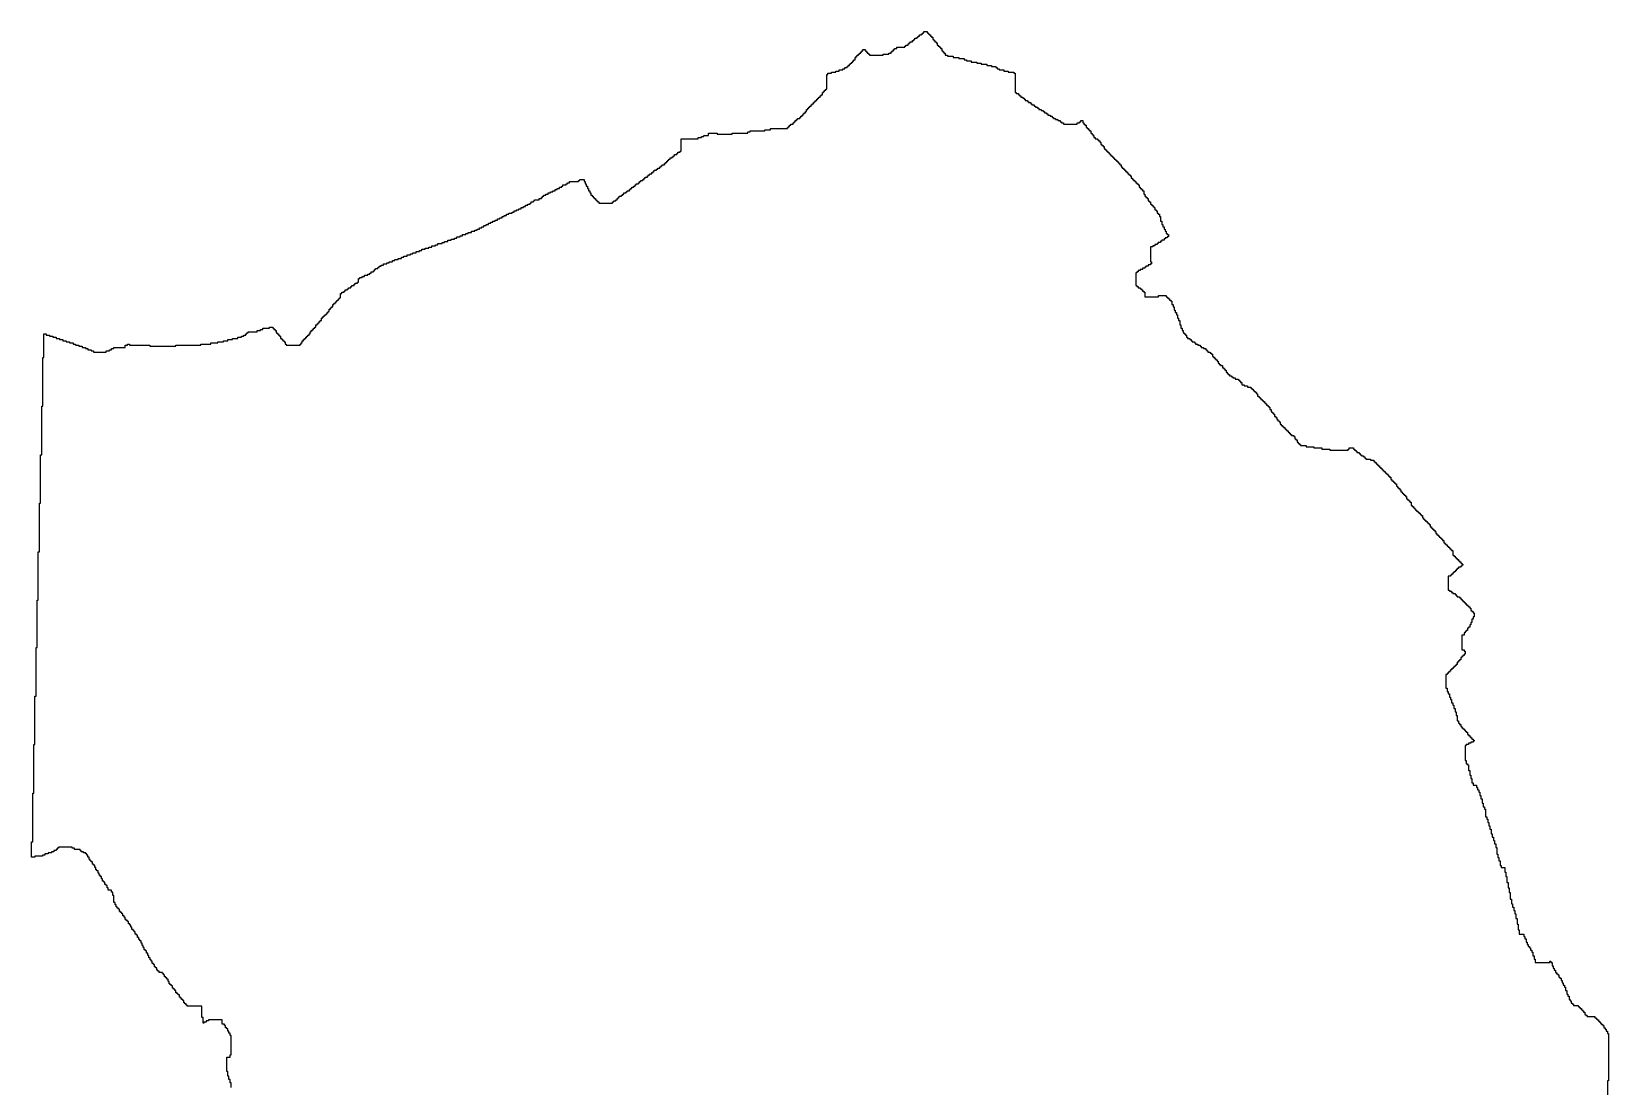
# Model space of a CAD drawing. Header units: inches. Extents: x 473746 to 475268, y 9528498 to 9530534.
# Drawn here: x 473746 to 475268, y 9529516 to 9530534 of the extents above; entities that cross this region are included whole.
import ezdxf

# ---------------------------------------------------------------- set-up
doc = ezdxf.new("R2010")
doc.units = ezdxf.units.IN
doc.header["$MEASUREMENT"] = 0

msp = doc.modelspace()

# ---------------------------------------------------------------- linework, layer by layer
msp.add_lwpolyline([(473938.7, 9529514.8), (473938.7, 9529519.2), (473937.6, 9529519.2), (473937.6, 9529522.4), (473936.5, 9529522.4), (473936.5, 9529525.7), (473935.4, 9529525.7), (473935.4, 9529530.1), (473934.3, 9529530.1), (473934.3, 9529531), (473934.3, 9529544), (473937.6, 9529544), (473937.6, 9529546.2), (473938.7, 9529546.2), (473938.7, 9529564.9), (473937.6, 9529564.9), (473937.6, 9529567.1), (473936.5, 9529567.1), (473936.5, 9529569.3), (473935.4, 9529569.3), (473935.4, 9529571.4), (473934.3, 9529571.4), (473934.3, 9529572.5), (473933.2, 9529572.5), (473933.2, 9529574.7), (473932.1, 9529574.7), (473932.1, 9529575.8), (473930, 9529575.8), (473930, 9529580.2), (473916.7, 9529580.2), (473916.7, 9529579.1), (473914.5, 9529579.1), (473914.5, 9529578), (473912.3, 9529578), (473912.3, 9529576.9), (473911.5, 9529576.9), (473911.5, 9529582.3), (473910.4, 9529582.3), (473910.4, 9529593.2), (473897.3, 9529593.2), (473896.2, 9529593.2), (473896.2, 9529594.3), (473895.1, 9529594.3), (473895.1, 9529595.4), (473894, 9529595.4), (473894, 9529596.5), (473892.9, 9529596.5), (473892.9, 9529598.7), (473891.9, 9529598.7), (473891.9, 9529599.8), (473890.8, 9529599.8), (473890.8, 9529600.9), (473889.7, 9529600.9), (473889.7, 9529601.9), (473888.6, 9529601.9), (473888.6, 9529604.1), (473887.5, 9529604.1), (473887.5, 9529605.2), (473886.4, 9529605.2), (473886.4, 9529606.3), (473885.3, 9529606.3), (473885.3, 9529608.5), (473884.2, 9529608.5), (473884.2, 9529609.6), (473883.1, 9529609.6), (473883.1, 9529610.7), (473882, 9529610.7), (473882, 9529612.8), (473881, 9529612.8), (473881, 9529613.9), (473879.9, 9529613.9), (473879.9, 9529615), (473878.8, 9529615), (473878.8, 9529617.2), (473877.7, 9529617.2), (473877.7, 9529619.4), (473876.6, 9529619.4), (473876.6, 9529620.5), (473875.5, 9529620.5), (473875.5, 9529621.5), (473874.4, 9529621.5), (473874.4, 9529623.7), (473873.3, 9529623.7), (473873.3, 9529624.8), (473872.2, 9529624.8), (473872.2, 9529625.9), (473869, 9529625.9), (473869, 9529627), (473867.9, 9529627), (473867.9, 9529628.1), (473866.8, 9529628.1), (473866.8, 9529630.3), (473865.7, 9529630.3), (473865.7, 9529631.3), (473864.6, 9529631.3), (473864.6, 9529633.5), (473863.5, 9529633.5), (473863.5, 9529634.6), (473862.4, 9529634.6), (473862.4, 9529636.8), (473861.4, 9529636.8), (473861.4, 9529637.9), (473860.3, 9529637.9), (473860.3, 9529640.1), (473859.2, 9529640.1), (473859.2, 9529642.2), (473858.1, 9529642.2), (473858.1, 9529644.4), (473857, 9529644.4), (473857, 9529646.6), (473855.9, 9529646.6), (473855.9, 9529647.7), (473854.8, 9529647.7), (473854.8, 9529649.9), (473853.7, 9529649.9), (473853.7, 9529652), (473852.6, 9529652), (473852.6, 9529654.2), (473851.6, 9529654.2), (473851.6, 9529656.4), (473850.5, 9529656.4), (473850.5, 9529657.5), (473849.4, 9529657.5), (473849.4, 9529659.7), (473848.3, 9529659.7), (473848.3, 9529661.8), (473847.2, 9529661.8), (473847.2, 9529662.9), (473846.1, 9529662.9), (473846.1, 9529665.1), (473845, 9529665.1), (473845, 9529666.2), (473843.9, 9529666.2), (473843.9, 9529667.3), (473842.8, 9529667.3), (473842.8, 9529669.5), (473841.8, 9529669.5), (473841.8, 9529671.6), (473840.7, 9529671.6), (473840.7, 9529672.7), (473839.6, 9529672.7), (473839.6, 9529674.9), (473838.5, 9529674.9), (473838.5, 9529676), (473837.4, 9529676), (473837.4, 9529677.1), (473836.3, 9529677.1), (473836.3, 9529679.3), (473835.2, 9529679.3), (473835.2, 9529680.4), (473834.1, 9529680.4), (473834.1, 9529682.5), (473833, 9529682.5), (473833, 9529683.6), (473831.9, 9529683.6), (473831.9, 9529684.7), (473830.9, 9529684.7), (473830.9, 9529686.9), (473829.8, 9529686.9), (473829.8, 9529688), (473828.7, 9529688), (473828.7, 9529689.1), (473827.6, 9529689.1), (473827.6, 9529691.2), (473826.5, 9529691.2), (473826.5, 9529693.4), (473825.4, 9529693.4), (473825.4, 9529700), (473824.3, 9529700), (473824.3, 9529703.2), (473823.2, 9529703.2), (473823.2, 9529705.4), (473820, 9529705.4), (473820, 9529707.6), (473818.9, 9529707.6), (473818.9, 9529709.8), (473817.8, 9529709.8), (473817.8, 9529710.8), (473816.7, 9529710.8), (473816.7, 9529713), (473815.6, 9529713), (473815.6, 9529714.1), (473814.5, 9529714.1), (473814.5, 9529716.3), (473813.4, 9529716.3), (473813.4, 9529718.5), (473812.3, 9529718.5), (473812.3, 9529719.6), (473811.3, 9529719.6), (473811.3, 9529721.7), (473810.2, 9529721.7), (473810.2, 9529723.9), (473809.1, 9529723.9), (473809.1, 9529725), (473808, 9529725), (473808, 9529727.2), (473806.9, 9529727.2), (473806.9, 9529729.4), (473805.8, 9529729.4), (473805.8, 9529730.5), (473804.7, 9529730.5), (473804.7, 9529732.6), (473803.6, 9529732.6), (473803.6, 9529733.7), (473802.5, 9529733.7), (473802.5, 9529734.8), (473801.5, 9529734.8), (473801.5, 9529737), (473800.4, 9529737), (473800.4, 9529739.2), (473799.3, 9529739.2), (473799.3, 9529740.3), (473798.2, 9529740.3), (473798.2, 9529741.3), (473796, 9529741.3), (473796, 9529742.4), (473793.8, 9529742.4), (473793.8, 9529743.5), (473792.7, 9529743.5), (473792.7, 9529744.6), (473787.3, 9529744.6), (473787.3, 9529745.7), (473785.1, 9529745.7), (473785.1, 9529746.8), (473777.9, 9529746.8), (473771.9, 9529746.8), (473771.9, 9529745.7), (473770.8, 9529745.7), (473770.8, 9529744.6), (473769.7, 9529744.6), (473769.7, 9529743.5), (473767.5, 9529743.5), (473767.5, 9529742.4), (473765.3, 9529742.4), (473765.3, 9529741.3), (473762, 9529741.3), (473762, 9529740.3), (473758.8, 9529740.3), (473758.8, 9529739.2), (473756.6, 9529739.2), (473756.6, 9529738.1), (473755.5, 9529738.1), (473749, 9529738.1), (473749, 9529737), (473745.9, 9529737), (473745.9, 9529752), (473747, 9529752), (473747, 9529787.5), (473747, 9529798.9), (473748.1, 9529798.9), (473748.1, 9529809.3), (473748.1, 9529845.7), (473749.2, 9529845.7), (473749.2, 9529875.7), (473749.2, 9529882.3), (473749.2, 9529892.5), (473750.3, 9529892.5), (473750.3, 9529898.6), (473750.3, 9529906.2), (473750.3, 9529913.9), (473750.3, 9529915), (473750.3, 9529919.3), (473750.3, 9529925.8), (473750.3, 9529932.4), (473750.3, 9529936.7), (473750.3, 9529939.4), (473751.4, 9529939.4), (473751.4, 9529945.5), (473751.4, 9529950.9), (473751.4, 9529957.4), (473751.4, 9529967.2), (473751.4, 9529970.5), (473751.4, 9529985.1), (473752.4, 9529985.1), (473752.4, 9530020.6), (473752.4, 9530031.9), (473753.5, 9530031.9), (473753.5, 9530050), (473753.5, 9530058.7), (473753.5, 9530071.8), (473753.5, 9530078.8), (473754.6, 9530078.8), (473754.6, 9530088.1), (473754.6, 9530097.9), (473754.6, 9530104.5), (473754.6, 9530125.6), (473755.7, 9530125.6), (473755.7, 9530172.4), (473756.8, 9530172.4), (473756.8, 9530219.3), (473757.9, 9530219.3), (473757.9, 9530242.1), (473759.9, 9530242.1), (473759.9, 9530241), (473763.1, 9530241), (473763.1, 9530240), (473766.4, 9530240), (473766.4, 9530238.9), (473769.7, 9530238.9), (473769.7, 9530237.8), (473772.9, 9530237.8), (473772.9, 9530236.7), (473776.2, 9530236.7), (473776.2, 9530235.6), (473779.5, 9530235.6), (473779.5, 9530234.5), (473782.7, 9530234.5), (473782.7, 9530233.4), (473786, 9530233.4), (473786, 9530232.3), (473788.2, 9530232.3), (473788.2, 9530231.2), (473791.5, 9530231.2), (473791.5, 9530230.2), (473794.7, 9530230.2), (473794.7, 9530229.1), (473798, 9530229.1), (473798, 9530228), (473800.2, 9530228), (473800.2, 9530226.9), (473803.4, 9530226.9), (473803.4, 9530225.8), (473805.6, 9530225.8), (473805.6, 9530224.7), (473817.8, 9530224.7), (473817.8, 9530225.8), (473821.1, 9530225.8), (473821.1, 9530226.9), (473823.2, 9530226.9), (473823.2, 9530228), (473825.4, 9530228), (473825.4, 9530229.1), (473836.3, 9530229.1), (473836.3, 9530231.2), (473838.5, 9530231.2), (473838.5, 9530232.3), (473840.5, 9530232.3), (473840.5, 9530231.2), (473860.1, 9530231.2), (473860.1, 9530230.2), (473885.3, 9530230.2), (473885.3, 9530231.2), (473909.3, 9530231.2), (473909.3, 9530232.3), (473919.1, 9530232.3), (473919.1, 9530233.4), (473925.6, 9530233.4), (473925.6, 9530234.5), (473931.1, 9530234.5), (473931.1, 9530235.6), (473935.4, 9530235.6), (473935.4, 9530236.7), (473939.8, 9530236.7), (473939.8, 9530237.8), (473945.2, 9530237.8), (473945.2, 9530238.9), (473948.5, 9530238.9), (473948.5, 9530240), (473950.7, 9530240), (473950.7, 9530241), (473952.8, 9530241), (473952.8, 9530242.1), (473953.9, 9530242.1), (473953.9, 9530243.2), (473955, 9530243.2), (473955, 9530244.3), (473956.1, 9530244.3), (473957.6, 9530244.3), (473963.7, 9530244.3), (473963.7, 9530245.4), (473967, 9530245.4), (473967, 9530246.5), (473969.2, 9530246.5), (473969.2, 9530247.6), (473971.4, 9530247.6), (473975.7, 9530247.6), (473975.7, 9530248.7), (473977.7, 9530248.7), (473978.8, 9530248.7), (473978.8, 9530247.6), (473979.9, 9530247.6), (473979.9, 9530246.5), (473981, 9530246.5), (473981, 9530245.4), (473982, 9530245.4), (473982, 9530243.2), (473983.1, 9530243.2), (473983.1, 9530242.1), (473984.2, 9530242.1), (473984.2, 9530241), (473985.3, 9530241), (473985.3, 9530240), (473986.4, 9530240), (473986.4, 9530237.8), (473987.5, 9530237.8), (473987.5, 9530236.7), (473988.6, 9530236.7), (473988.6, 9530235.6), (473989.7, 9530235.6), (473989.7, 9530234.5), (473990.8, 9530234.5), (473990.8, 9530232.3), (473991.8, 9530232.3), (473991.8, 9530231.2), (474005.1, 9530231.2), (474005.1, 9530232.3), (474006.2, 9530232.3), (474006.2, 9530233.4), (474007.3, 9530233.4), (474007.3, 9530235.6), (474008.4, 9530235.6), (474008.4, 9530236.7), (474009.5, 9530236.7), (474009.5, 9530237.8), (474010.6, 9530237.8), (474010.6, 9530238.9), (474011.7, 9530238.9), (474011.7, 9530240), (474012.7, 9530240), (474012.7, 9530241), (474013.8, 9530241), (474013.8, 9530242.1), (474014.9, 9530242.1), (474014.9, 9530244.3), (474016, 9530244.3), (474016, 9530245.4), (474017.1, 9530245.4), (474017.1, 9530246.5), (474018.2, 9530246.5), (474018.2, 9530247.6), (474019.3, 9530247.6), (474019.3, 9530248.7), (474020.4, 9530248.7), (474020.4, 9530250.8), (474021.5, 9530250.8), (474021.5, 9530251.9), (474022.5, 9530251.9), (474022.5, 9530253), (474023.6, 9530253), (474023.6, 9530254.1), (474024.7, 9530254.1), (474024.7, 9530255.2), (474025.8, 9530255.2), (474025.8, 9530257.4), (474026.9, 9530257.4), (474026.9, 9530258.5), (474028, 9530258.5), (474028, 9530259.6), (474029.1, 9530259.6), (474029.1, 9530260.6), (474030.2, 9530260.6), (474030.2, 9530261.7), (474031.3, 9530261.7), (474031.3, 9530262.8), (474032.3, 9530262.8), (474032.3, 9530263.9), (474033.4, 9530263.9), (474033.4, 9530266.1), (474034.5, 9530266.1), (474034.5, 9530267.2), (474035.6, 9530267.2), (474035.6, 9530268.3), (474036.7, 9530268.3), (474036.7, 9530270.4), (474037.8, 9530270.4), (474037.8, 9530271.5), (474038.9, 9530271.5), (474038.9, 9530272.6), (474040, 9530272.6), (474040, 9530273.7), (474041.1, 9530273.7), (474041.1, 9530274.8), (474042.1, 9530274.8), (474042.1, 9530275.9), (474043.2, 9530275.9), (474043.2, 9530277), (474044.3, 9530277), (474044.3, 9530281.3), (474045.4, 9530281.3), (474045.4, 9530282.4), (474047.6, 9530282.4), (474047.6, 9530283.5), (474048.7, 9530283.5), (474048.7, 9530284.6), (474050.9, 9530284.6), (474050.9, 9530285.7), (474051.9, 9530285.7), (474051.9, 9530286.8), (474054.1, 9530286.8), (474054.1, 9530287.9), (474055.2, 9530287.9), (474055.2, 9530289), (474057.4, 9530289), (474057.4, 9530290.1), (474058.5, 9530290.1), (474058.5, 9530291.1), (474060.7, 9530291.1), (474060.7, 9530292.2), (474061.7, 9530292.2), (474061.7, 9530295.5), (474062.8, 9530295.5), (474062.8, 9530296.6), (474065, 9530296.6), (474065, 9530297.7), (474067.2, 9530297.7), (474067.2, 9530298.8), (474070.5, 9530298.8), (474070.5, 9530299.9), (474072.6, 9530299.9), (474072.6, 9530300.9), (474073.7, 9530300.9), (474073.7, 9530302), (474075.9, 9530302), (474075.9, 9530303.1), (474077, 9530303.1), (474077, 9530304.2), (474078.1, 9530304.2), (474078.1, 9530305.3), (474080.3, 9530305.3), (474080.3, 9530306.4), (474081.4, 9530306.4), (474081.4, 9530307.5), (474083.5, 9530307.5), (474083.5, 9530308.6), (474085.7, 9530308.6), (474085.7, 9530309.7), (474089, 9530309.7), (474089, 9530310.7), (474091.2, 9530310.7), (474091.2, 9530311.8), (474094.4, 9530311.8), (474094.4, 9530312.9), (474096.6, 9530312.9), (474096.6, 9530314), (474099.9, 9530314), (474099.9, 9530315.1), (474103.1, 9530315.1), (474103.1, 9530316.2), (474105.3, 9530316.2), (474105.3, 9530317.3), (474108.6, 9530317.3), (474108.6, 9530318.4), (474111.8, 9530318.4), (474111.8, 9530319.5), (474114, 9530319.5), (474114, 9530320.5), (474117.3, 9530320.5), (474117.3, 9530321.6), (474120.6, 9530321.6), (474120.6, 9530322.7), (474122.7, 9530322.7), (474122.7, 9530323.8), (474126, 9530323.8), (474126, 9530324.9), (474129.3, 9530324.9), (474129.3, 9530326), (474132.5, 9530326), (474132.5, 9530327.1), (474135.8, 9530327.1), (474135.8, 9530328.2), (474138, 9530328.2), (474138, 9530329.3), (474142.3, 9530329.3), (474142.3, 9530330.3), (474144.5, 9530330.3), (474144.5, 9530331.4), (474147.8, 9530331.4), (474147.8, 9530332.5), (474151.1, 9530332.5), (474151.1, 9530333.6), (474154.3, 9530333.6), (474154.3, 9530334.7), (474156.5, 9530334.7), (474156.5, 9530335.8), (474159.8, 9530335.8), (474159.8, 9530336.9), (474161.9, 9530336.9), (474161.9, 9530338), (474165.2, 9530338), (474165.2, 9530339.1), (474167.4, 9530339.1), (474167.4, 9530340.2), (474170.7, 9530340.2), (474170.7, 9530341.2), (474173.9, 9530341.2), (474173.9, 9530342.3), (474176.1, 9530342.3), (474176.1, 9530343.4), (474178.3, 9530343.4), (474178.3, 9530344.5), (474180.5, 9530344.5), (474180.5, 9530345.6), (474182.6, 9530345.6), (474182.6, 9530346.7), (474184.8, 9530346.7), (474184.8, 9530347.8), (474187, 9530347.8), (474187, 9530348.9), (474189.2, 9530348.9), (474189.2, 9530350), (474191.4, 9530350), (474191.4, 9530351), (474193.5, 9530351), (474193.5, 9530352.1), (474195.7, 9530352.1), (474195.7, 9530353.2), (474197.9, 9530353.2), (474197.9, 9530354.3), (474200.1, 9530354.3), (474200.1, 9530355.4), (474202.2, 9530355.4), (474202.2, 9530356.5), (474204.4, 9530356.5), (474204.4, 9530357.6), (474206.6, 9530357.6), (474206.6, 9530358.7), (474209.9, 9530358.7), (474209.9, 9530359.8), (474212, 9530359.8), (474212, 9530360.8), (474214.2, 9530360.8), (474214.2, 9530361.9), (474216.4, 9530361.9), (474216.4, 9530363), (474218.6, 9530363), (474218.6, 9530364.1), (474220.8, 9530364.1), (474220.8, 9530365.2), (474222.9, 9530365.2), (474222.9, 9530366.3), (474225.1, 9530366.3), (474225.1, 9530367.4), (474227.3, 9530367.4), (474227.3, 9530368.5), (474228.4, 9530368.5), (474228.4, 9530369.6), (474230.6, 9530369.6), (474230.6, 9530370.6), (474231.6, 9530370.6), (474231.6, 9530371.7), (474236, 9530371.7), (474236, 9530372.8), (474238.2, 9530372.8), (474238.2, 9530373.9), (474239.3, 9530373.9), (474239.3, 9530375), (474240.4, 9530375), (474240.4, 9530376.1), (474242.5, 9530376.1), (474242.5, 9530377.2), (474244.7, 9530377.2), (474244.7, 9530378.3), (474246.9, 9530378.3), (474246.9, 9530379.4), (474249.1, 9530379.4), (474249.1, 9530380.4), (474251.3, 9530380.4), (474251.3, 9530381.5), (474253.4, 9530381.5), (474253.4, 9530382.6), (474255.6, 9530382.6), (474255.6, 9530383.7), (474257.8, 9530383.7), (474257.8, 9530384.8), (474258.9, 9530384.8), (474258.9, 9530385.9), (474262.1, 9530385.9), (474262.1, 9530387), (474263.2, 9530387), (474263.2, 9530388.1), (474265.4, 9530388.1), (474265.4, 9530389.2), (474267.6, 9530389.2), (474274.1, 9530389.2), (474274.1, 9530390.3), (474275.2, 9530390.3), (474275.2, 9530391.3), (474277.4, 9530391.3), (474278.3, 9530391.3), (474279.4, 9530391.3), (474279.4, 9530389.2), (474280.5, 9530389.2), (474280.5, 9530387), (474281.5, 9530387), (474281.5, 9530384.8), (474282.6, 9530384.8), (474282.6, 9530382.6), (474283.7, 9530382.6), (474283.7, 9530380.4), (474284.8, 9530380.4), (474284.8, 9530378.3), (474285.9, 9530378.3), (474285.9, 9530376.1), (474287, 9530376.1), (474287, 9530375), (474288.1, 9530375), (474288.1, 9530373.9), (474289.2, 9530373.9), (474289.2, 9530372.8), (474290.3, 9530372.8), (474290.3, 9530371.7), (474291.4, 9530371.7), (474291.4, 9530370.6), (474292.4, 9530370.6), (474292.4, 9530369.6), (474293.5, 9530369.6), (474293.5, 9530368.5), (474306.8, 9530368.5), (474306.8, 9530369.6), (474307.9, 9530369.6), (474307.9, 9530370.6), (474310.1, 9530370.6), (474310.1, 9530371.7), (474311.2, 9530371.7), (474311.2, 9530372.8), (474312.2, 9530372.8), (474312.2, 9530373.9), (474313.3, 9530373.9), (474313.3, 9530375), (474315.5, 9530375), (474315.5, 9530376.1), (474316.6, 9530376.1), (474316.6, 9530377.2), (474317.7, 9530377.2), (474317.7, 9530378.3), (474319.9, 9530378.3), (474319.9, 9530379.4), (474321, 9530379.4), (474321, 9530380.4), (474323.1, 9530380.4), (474323.1, 9530381.5), (474324.2, 9530381.5), (474324.2, 9530382.6), (474325.3, 9530382.6), (474325.3, 9530383.7), (474327.5, 9530383.7), (474327.5, 9530384.8), (474328.6, 9530384.8), (474328.6, 9530385.9), (474329.7, 9530385.9), (474329.7, 9530387), (474331.8, 9530387), (474331.8, 9530388.1), (474332.9, 9530388.1), (474332.9, 9530389.2), (474334, 9530389.2), (474334, 9530390.3), (474336.2, 9530390.3), (474336.2, 9530391.3), (474337.3, 9530391.3), (474337.3, 9530392.4), (474338.4, 9530392.4), (474338.4, 9530393.5), (474340.6, 9530393.5), (474340.6, 9530394.6), (474341.6, 9530394.6), (474341.6, 9530395.7), (474342.7, 9530395.7), (474342.7, 9530396.8), (474344.9, 9530396.8), (474344.9, 9530397.9), (474346, 9530397.9), (474346, 9530399), (474347.1, 9530399), (474347.1, 9530400.1), (474349.3, 9530400.1), (474349.3, 9530401.1), (474350.4, 9530401.1), (474350.4, 9530402.2), (474352.5, 9530402.2), (474352.5, 9530403.3), (474353.6, 9530403.3), (474353.6, 9530404.4), (474354.7, 9530404.4), (474354.7, 9530405.5), (474356.9, 9530405.5), (474356.9, 9530406.6), (474358, 9530406.6), (474358, 9530407.7), (474359.1, 9530407.7), (474359.1, 9530408.8), (474360.2, 9530408.8), (474360.2, 9530409.9), (474361.3, 9530409.9), (474361.3, 9530410.9), (474362.3, 9530410.9), (474362.3, 9530412), (474364.5, 9530412), (474364.5, 9530413.1), (474365.6, 9530413.1), (474365.6, 9530414.2), (474366.7, 9530414.2), (474366.7, 9530415.3), (474368.9, 9530415.3), (474368.9, 9530416.4), (474370, 9530416.4), (474370, 9530417.5), (474372.1, 9530417.5), (474372.1, 9530418.6), (474373.2, 9530418.6), (474373.2, 9530430.5), (474389.6, 9530430.5), (474389.6, 9530431.6), (474392.8, 9530431.6), (474392.8, 9530432.7), (474395, 9530432.7), (474395, 9530433.8), (474399.4, 9530433.8), (474399.4, 9530436), (474407.9, 9530436), (474407.9, 9530434.9), (474422.2, 9530434.9), (474422.2, 9530436), (474437.5, 9530436), (474437.5, 9530437.1), (474439.7, 9530437.1), (474439.7, 9530438.2), (474453.8, 9530438.2), (474453.8, 9530439.3), (474459.3, 9530439.3), (474459.3, 9530440.3), (474460.4, 9530440.3), (474475.6, 9530440.3), (474475.6, 9530441.4), (474476.7, 9530441.4), (474476.7, 9530442.5), (474477.8, 9530442.5), (474477.8, 9530443.6), (474478.9, 9530443.6), (474478.9, 9530444.7), (474481.1, 9530444.7), (474481.1, 9530445.8), (474482.1, 9530445.8), (474482.1, 9530446.9), (474483.2, 9530446.9), (474483.2, 9530448), (474484.3, 9530448), (474484.3, 9530449.1), (474485.4, 9530449.1), (474485.4, 9530450.2), (474487.6, 9530450.2), (474487.6, 9530451.2), (474488.7, 9530451.2), (474488.7, 9530452.3), (474489.8, 9530452.3), (474489.8, 9530453.4), (474490.9, 9530453.4), (474490.9, 9530454.5), (474491.9, 9530454.5), (474491.9, 9530455.6), (474493, 9530455.6), (474493, 9530456.7), (474494.1, 9530456.7), (474494.1, 9530458.9), (474495.2, 9530458.9), (474495.2, 9530460), (474496.3, 9530460), (474496.3, 9530461), (474497.4, 9530461), (474497.4, 9530462.1), (474498.5, 9530462.1), (474498.5, 9530463.2), (474499.6, 9530463.2), (474499.6, 9530464.3), (474500.7, 9530464.3), (474500.7, 9530465.4), (474501.7, 9530465.4), (474501.7, 9530466.5), (474502.8, 9530466.5), (474502.8, 9530467.6), (474503.9, 9530467.6), (474503.9, 9530468.7), (474505, 9530468.7), (474505, 9530469.8), (474506.1, 9530469.8), (474506.1, 9530470.8), (474507.2, 9530470.8), (474507.2, 9530471.9), (474508.3, 9530471.9), (474508.3, 9530473), (474509.4, 9530473), (474509.4, 9530475.2), (474510.5, 9530475.2), (474510.5, 9530476.3), (474511.5, 9530476.3), (474511.5, 9530477.4), (474512.6, 9530477.4), (474512.6, 9530478.5), (474513.7, 9530478.5), (474513.7, 9530492.6), (474514.8, 9530492.6), (474514.8, 9530493.7), (474518.1, 9530493.7), (474518.1, 9530494.8), (474522.4, 9530494.8), (474522.4, 9530495.9), (474525.7, 9530495.9), (474525.7, 9530497), (474529, 9530497), (474529, 9530498.1), (474531.2, 9530498.1), (474531.2, 9530499.2), (474533.3, 9530499.2), (474533.3, 9530500.2), (474534.4, 9530500.2), (474534.4, 9530501.3), (474535.5, 9530501.3), (474535.5, 9530502.4), (474536.6, 9530502.4), (474536.6, 9530503.5), (474537.7, 9530503.5), (474537.7, 9530504.6), (474538.8, 9530504.6), (474538.8, 9530505.7), (474539.9, 9530505.7), (474539.9, 9530506.8), (474541, 9530506.8), (474541, 9530509), (474542, 9530509), (474542, 9530510.1), (474543.1, 9530510.1), (474543.1, 9530511.1), (474544.2, 9530511.1), (474544.2, 9530512.2), (474545.3, 9530512.2), (474545.3, 9530513.3), (474546.4, 9530513.3), (474546.4, 9530514.4), (474547.5, 9530514.4), (474547.5, 9530515.5), (474548.6, 9530515.5), (474548.6, 9530516.6), (474549.7, 9530516.6), (474550.6, 9530516.6), (474550.6, 9530515.5), (474551.6, 9530515.5), (474551.6, 9530514.4), (474552.7, 9530514.4), (474552.7, 9530513.3), (474553.8, 9530513.3), (474553.8, 9530512.2), (474554.9, 9530512.2), (474554.9, 9530511.1), (474568.2, 9530511.1), (474568.2, 9530512.2), (474573.6, 9530512.2), (474573.6, 9530513.3), (474575.8, 9530513.3), (474575.8, 9530514.4), (474576.9, 9530514.4), (474576.9, 9530515.5), (474578, 9530515.5), (474578, 9530516.6), (474579.1, 9530516.6), (474579.1, 9530517.7), (474581.3, 9530517.7), (474581.3, 9530518.8), (474582.3, 9530518.8), (474588.9, 9530518.8), (474588.9, 9530519.9), (474590, 9530519.9), (474590, 9530520.9), (474592.1, 9530520.9), (474592.1, 9530522), (474593.2, 9530522), (474593.2, 9530523.1), (474594.3, 9530523.1), (474594.3, 9530524.2), (474596.5, 9530524.2), (474596.5, 9530525.3), (474597.6, 9530525.3), (474597.6, 9530526.4), (474598.7, 9530526.4), (474598.7, 9530527.5), (474600.9, 9530527.5), (474600.9, 9530528.6), (474601.9, 9530528.6), (474601.9, 9530529.7), (474603, 9530529.7), (474603, 9530530.7), (474605.2, 9530530.7), (474605.2, 9530531.8), (474606.3, 9530531.8), (474606.3, 9530532.9), (474607.4, 9530532.9), (474607.4, 9530534), (474609.4, 9530534), (474610.5, 9530534), (474610.5, 9530532.9), (474611.5, 9530532.9), (474611.5, 9530531.8), (474612.6, 9530531.8), (474612.6, 9530530.7), (474613.7, 9530530.7), (474613.7, 9530529.7), (474614.8, 9530529.7), (474614.8, 9530528.6), (474615.9, 9530528.6), (474615.9, 9530526.4), (474617, 9530526.4), (474617, 9530525.3), (474618.1, 9530525.3), (474618.1, 9530524.2), (474619.2, 9530524.2), (474619.2, 9530523.1), (474620.3, 9530523.1), (474620.3, 9530520.9), (474621.3, 9530520.9), (474621.3, 9530519.9), (474622.4, 9530519.9), (474622.4, 9530518.8), (474623.5, 9530518.8), (474623.5, 9530517.7), (474624.6, 9530517.7), (474624.6, 9530515.5), (474625.7, 9530515.5), (474625.7, 9530514.4), (474626.8, 9530514.4), (474626.8, 9530513.3), (474627.9, 9530513.3), (474627.9, 9530511.1), (474630.1, 9530511.1), (474630.1, 9530510.1), (474635.5, 9530510.1), (474635.5, 9530509), (474641, 9530509), (474641, 9530507.9), (474646.4, 9530507.9), (474646.4, 9530506.8), (474648.6, 9530506.8), (474648.6, 9530505.7), (474652.9, 9530505.7), (474652.9, 9530504.6), (474658.4, 9530504.6), (474658.4, 9530503.5), (474662.7, 9530503.5), (474662.7, 9530502.4), (474668.2, 9530502.4), (474668.2, 9530501.3), (474672.5, 9530501.3), (474672.5, 9530500.2), (474676.9, 9530500.2), (474676.9, 9530499.2), (474678, 9530499.2), (474678, 9530498.1), (474680.2, 9530498.1), (474680.2, 9530497), (474684.5, 9530497), (474684.5, 9530495.9), (474688.9, 9530495.9), (474688.9, 9530494.8), (474694.3, 9530494.8), (474694.3, 9530493.7), (474695.4, 9530493.7), (474695.4, 9530475.2), (474696.5, 9530475.2), (474696.5, 9530474.1), (474698.7, 9530474.1), (474698.7, 9530473), (474699.8, 9530473), (474699.8, 9530471.9), (474700.9, 9530471.9), (474700.9, 9530470.8), (474703, 9530470.8), (474703, 9530469.8), (474704.1, 9530469.8), (474704.1, 9530468.7), (474705.2, 9530468.7), (474705.2, 9530467.6), (474707.4, 9530467.6), (474707.4, 9530466.5), (474708.5, 9530466.5), (474708.5, 9530465.4), (474710.7, 9530465.4), (474710.7, 9530464.3), (474711.7, 9530464.3), (474711.7, 9530463.2), (474713.9, 9530463.2), (474713.9, 9530462.1), (474715, 9530462.1), (474715, 9530461), (474717.2, 9530461), (474717.2, 9530460), (474718.3, 9530460), (474718.3, 9530458.9), (474720.5, 9530458.9), (474720.5, 9530457.8), (474722.6, 9530457.8), (474722.6, 9530456.7), (474723.7, 9530456.7), (474723.7, 9530455.6), (474725.9, 9530455.6), (474725.9, 9530454.5), (474727, 9530454.5), (474727, 9530453.4), (474729.2, 9530453.4), (474729.2, 9530452.3), (474731.3, 9530452.3), (474731.3, 9530451.2), (474732.4, 9530451.2), (474732.4, 9530450.2), (474734.6, 9530450.2), (474734.6, 9530449.1), (474736.8, 9530449.1), (474736.8, 9530448), (474739, 9530448), (474739, 9530446.9), (474740.1, 9530446.9), (474740.1, 9530445.8), (474742.2, 9530445.8), (474742.2, 9530444.7), (474749.4, 9530444.7), (474755.5, 9530444.7), (474755.5, 9530445.8), (474757.7, 9530445.8), (474757.7, 9530446.9), (474758.8, 9530446.9), (474758.8, 9530448), (474759.7, 9530448), (474760.8, 9530448), (474760.8, 9530445.8), (474761.8, 9530445.8), (474761.8, 9530444.7), (474762.9, 9530444.7), (474762.9, 9530443.6), (474764, 9530443.6), (474764, 9530441.4), (474765.1, 9530441.4), (474765.1, 9530440.3), (474766.2, 9530440.3), (474766.2, 9530439.3), (474767.3, 9530439.3), (474767.3, 9530438.2), (474768.4, 9530438.2), (474768.4, 9530436), (474769.5, 9530436), (474769.5, 9530434.9), (474770.6, 9530434.9), (474770.6, 9530433.8), (474771.6, 9530433.8), (474771.6, 9530431.6), (474772.7, 9530431.6), (474772.7, 9530430.5), (474774.9, 9530430.5), (474774.9, 9530429.5), (474776, 9530429.5), (474776, 9530428.4), (474777.1, 9530428.4), (474777.1, 9530427.3), (474778.2, 9530427.3), (474778.2, 9530425.1), (474779.3, 9530425.1), (474779.3, 9530424), (474780.4, 9530424), (474780.4, 9530422.9), (474781.4, 9530422.9), (474781.4, 9530420.7), (474782.5, 9530420.7), (474782.5, 9530419.7), (474783.6, 9530419.7), (474783.6, 9530418.6), (474784.7, 9530418.6), (474784.7, 9530417.5), (474785.8, 9530417.5), (474785.8, 9530416.4), (474786.9, 9530416.4), (474786.9, 9530415.3), (474788, 9530415.3), (474788, 9530414.2), (474789.1, 9530414.2), (474789.1, 9530413.1), (474790.2, 9530413.1), (474790.2, 9530412), (474791.2, 9530412), (474791.2, 9530410.9), (474792.3, 9530410.9), (474792.3, 9530409.9), (474793.4, 9530409.9), (474793.4, 9530408.8), (474794.5, 9530408.8), (474794.5, 9530407.7), (474795.6, 9530407.7), (474795.6, 9530406.6), (474796.7, 9530406.6), (474796.7, 9530405.5), (474797.8, 9530405.5), (474797.8, 9530403.3), (474798.9, 9530403.3), (474798.9, 9530402.2), (474800, 9530402.2), (474800, 9530401.1), (474801.1, 9530401.1), (474801.1, 9530400.1), (474802.1, 9530400.1), (474802.1, 9530399), (474803.2, 9530399), (474803.2, 9530397.9), (474804.3, 9530397.9), (474804.3, 9530396.8), (474805.4, 9530396.8), (474805.4, 9530395.7), (474806.5, 9530395.7), (474806.5, 9530394.6), (474807.6, 9530394.6), (474807.6, 9530392.4), (474808.7, 9530392.4), (474808.7, 9530391.3), (474809.8, 9530391.3), (474809.8, 9530390.3), (474810.9, 9530390.3), (474810.9, 9530389.2), (474811.9, 9530389.2), (474811.9, 9530388.1), (474813, 9530388.1), (474813, 9530387), (474814.1, 9530387), (474814.1, 9530385.9), (474815.2, 9530385.9), (474815.2, 9530383.7), (474816.3, 9530383.7), (474816.3, 9530382.6), (474817.4, 9530382.6), (474817.4, 9530381.5), (474818.5, 9530381.5), (474818.5, 9530380.4), (474819.6, 9530380.4), (474819.6, 9530377.2), (474820.7, 9530377.2), (474820.7, 9530375), (474821.7, 9530375), (474821.7, 9530373.9), (474822.8, 9530373.9), (474822.8, 9530372.8), (474823.9, 9530372.8), (474823.9, 9530370.6), (474825, 9530370.6), (474825, 9530369.6), (474826.1, 9530369.6), (474826.1, 9530367.4), (474827.2, 9530367.4), (474827.2, 9530366.3), (474828.3, 9530366.3), (474828.3, 9530365.2), (474829.4, 9530365.2), (474829.4, 9530364.1), (474830.5, 9530364.1), (474830.5, 9530361.9), (474831.5, 9530361.9), (474831.5, 9530360.8), (474832.6, 9530360.8), (474832.6, 9530358.7), (474833.7, 9530358.7), (474833.7, 9530357.6), (474834.8, 9530357.6), (474834.8, 9530355.4), (474835.9, 9530355.4), (474835.9, 9530351), (474837, 9530351), (474837, 9530347.8), (474838.1, 9530347.8), (474838.1, 9530345.6), (474839.2, 9530345.6), (474839.2, 9530343.4), (474840.3, 9530343.4), (474840.3, 9530341.2), (474841.3, 9530341.2), (474841.3, 9530339.1), (474842.4, 9530339.1), (474842.4, 9530338), (474843.5, 9530338), (474843.5, 9530337.1), (474843.5, 9530336), (474842.4, 9530336), (474842.4, 9530334.9), (474840.3, 9530334.9), (474840.3, 9530333.8), (474839.2, 9530333.8), (474839.2, 9530332.7), (474837, 9530332.7), (474837, 9530331.6), (474835.9, 9530331.6), (474835.9, 9530330.5), (474833.7, 9530330.5), (474833.7, 9530329.5), (474832.6, 9530329.5), (474832.6, 9530328.4), (474830.5, 9530328.4), (474830.5, 9530327.3), (474828.3, 9530327.3), (474828.3, 9530326.2), (474826.1, 9530326.2), (474826.1, 9530311.8), (474827.2, 9530311.8), (474827.2, 9530309.9), (474826.1, 9530309.9), (474826.1, 9530308.8), (474823.9, 9530308.8), (474823.9, 9530307.7), (474821.7, 9530307.7), (474821.7, 9530306.6), (474820.7, 9530306.6), (474820.7, 9530305.5), (474818.5, 9530305.5), (474818.5, 9530304.4), (474816.3, 9530304.4), (474816.3, 9530303.3), (474814.1, 9530303.3), (474814.1, 9530302.2), (474813, 9530302.2), (474813, 9530301.1), (474811.9, 9530301.1), (474811.9, 9530289), (474813, 9530289), (474813, 9530287.9), (474814.1, 9530287.9), (474814.1, 9530286.8), (474816.3, 9530286.8), (474816.3, 9530285.7), (474817.4, 9530285.7), (474817.4, 9530284.6), (474818.5, 9530284.6), (474818.5, 9530283.5), (474819.6, 9530283.5), (474819.6, 9530282.4), (474820.7, 9530282.4), (474820.7, 9530278.1), (474833.9, 9530278.1), (474833.9, 9530279.2), (474840.3, 9530279.2), (474841.3, 9530279.2), (474841.3, 9530278.1), (474842.4, 9530278.1), (474842.4, 9530277), (474843.5, 9530277), (474843.5, 9530275.9), (474844.6, 9530275.9), (474844.6, 9530274.8), (474845.7, 9530274.8), (474845.7, 9530273.7), (474846.8, 9530273.7), (474846.8, 9530270.4), (474847.9, 9530270.4), (474847.9, 9530268.3), (474849, 9530268.3), (474849, 9530265), (474850.1, 9530265), (474850.1, 9530262.8), (474851.1, 9530262.8), (474851.1, 9530260.6), (474852.2, 9530260.6), (474852.2, 9530257.4), (474853.3, 9530257.4), (474853.3, 9530255.2), (474854.4, 9530255.2), (474854.4, 9530250.8), (474855.5, 9530250.8), (474855.5, 9530247.6), (474856.6, 9530247.6), (474856.6, 9530245.4), (474857.7, 9530245.4), (474857.7, 9530243.2), (474858.8, 9530243.2), (474858.8, 9530242.1), (474859.9, 9530242.1), (474859.9, 9530241), (474861, 9530241), (474861, 9530238.9), (474862, 9530238.9), (474862, 9530237.8), (474864.2, 9530237.8), (474864.2, 9530236.7), (474865.3, 9530236.7), (474865.3, 9530235.6), (474866.4, 9530235.6), (474866.4, 9530234.5), (474868.6, 9530234.5), (474868.6, 9530233.4), (474869.7, 9530233.4), (474869.7, 9530232.3), (474871.8, 9530232.3), (474871.8, 9530231.2), (474874, 9530231.2), (474874, 9530230.2), (474875.1, 9530230.2), (474875.1, 9530229.1), (474877.3, 9530229.1), (474877.3, 9530228), (474879.5, 9530228), (474879.5, 9530226.9), (474880.6, 9530226.9), (474880.6, 9530225.8), (474881.6, 9530225.8), (474881.6, 9530224.7), (474883.8, 9530224.7), (474883.8, 9530223.6), (474884.9, 9530223.6), (474884.9, 9530222.5), (474886, 9530222.5), (474886, 9530220.4), (474887.1, 9530220.4), (474887.1, 9530219.3), (474888.2, 9530219.3), (474888.2, 9530218.2), (474889.3, 9530218.2), (474889.3, 9530217.1), (474890.4, 9530217.1), (474890.4, 9530216), (474891.4, 9530216), (474891.4, 9530213.8), (474892.5, 9530213.8), (474892.5, 9530212.7), (474893.6, 9530212.7), (474893.6, 9530211.6), (474895.8, 9530211.6), (474895.8, 9530209.5), (474896.9, 9530209.5), (474896.9, 9530208.4), (474898, 9530208.4), (474898, 9530207.3), (474899.1, 9530207.3), (474899.1, 9530205.1), (474900.2, 9530205.1), (474900.2, 9530204), (474901.2, 9530204), (474901.2, 9530202.9), (474902.3, 9530202.9), (474902.3, 9530201.8), (474904.5, 9530201.8), (474904.5, 9530200.7), (474905.6, 9530200.7), (474905.6, 9530199.7), (474907.8, 9530199.7), (474907.8, 9530198.6), (474911, 9530198.6), (474911, 9530197.5), (474912.1, 9530197.5), (474912.1, 9530196.4), (474913.2, 9530196.4), (474913.2, 9530195.3), (474914.3, 9530195.3), (474914.3, 9530193.1), (474916.5, 9530193.1), (474916.5, 9530192), (474919.8, 9530192), (474919.8, 9530190.9), (474923, 9530190.9), (474923, 9530189.9), (474924.1, 9530189.9), (474924.1, 9530188.8), (474925.2, 9530188.8), (474925.2, 9530187.7), (474926.3, 9530187.7), (474926.3, 9530186.6), (474927.4, 9530186.6), (474927.4, 9530185.5), (474928.5, 9530185.5), (474928.5, 9530184.4), (474929.6, 9530184.4), (474929.6, 9530182.2), (474930.7, 9530182.2), (474930.7, 9530181.1), (474931.7, 9530181.1), (474931.7, 9530180.1), (474932.8, 9530180.1), (474932.8, 9530179), (474933.9, 9530179), (474933.9, 9530177.9), (474935, 9530177.9), (474935, 9530176.8), (474936.1, 9530176.8), (474936.1, 9530175.7), (474937.2, 9530175.7), (474937.2, 9530174.6), (474938.3, 9530174.6), (474938.3, 9530173.5), (474939.4, 9530173.5), (474939.4, 9530172.4), (474940.5, 9530172.4), (474940.5, 9530171.3), (474941.5, 9530171.3), (474941.5, 9530169.2), (474942.6, 9530169.2), (474942.6, 9530167), (474943.7, 9530167), (474943.7, 9530165.9), (474944.8, 9530165.9), (474944.8, 9530164.8), (474945.9, 9530164.8), (474945.9, 9530162.6), (474947, 9530162.6), (474947, 9530161.5), (474948.1, 9530161.5), (474948.1, 9530159.4), (474949.2, 9530159.4), (474949.2, 9530158.3), (474950.3, 9530158.3), (474950.3, 9530157.2), (474951.3, 9530157.2), (474951.3, 9530155), (474952.4, 9530155), (474952.4, 9530153.9), (474953.5, 9530153.9), (474953.5, 9530152.8), (474954.6, 9530152.8), (474954.6, 9530151.7), (474955.7, 9530151.7), (474955.7, 9530150.6), (474956.8, 9530150.6), (474956.8, 9530149.6), (474957.9, 9530149.6), (474957.9, 9530148.5), (474959, 9530148.5), (474959, 9530147.4), (474960.1, 9530147.4), (474960.1, 9530146.3), (474961.1, 9530146.3), (474961.1, 9530145.2), (474962.2, 9530145.2), (474962.2, 9530144.1), (474964.4, 9530144.1), (474964.4, 9530143), (474965.5, 9530143), (474965.5, 9530140.8), (474966.6, 9530140.8), (474966.6, 9530139.8), (474967.7, 9530139.8), (474967.7, 9530137.6), (474968.8, 9530137.6), (474968.8, 9530136.5), (474969.9, 9530136.5), (474969.9, 9530135.4), (474971, 9530135.4), (474971, 9530134.3), (474976.4, 9530134.3), (474976.4, 9530133.2), (474984, 9530133.2), (474984, 9530132.1), (474991.6, 9530132.1), (474991.6, 9530131), (474999.3, 9530131), (474999.3, 9530130), (475016.9, 9530130), (475016.9, 9530131), (475018, 9530131), (475018, 9530132.1), (475020, 9530132.1), (475022.1, 9530132.1), (475022.1, 9530131), (475023.2, 9530131), (475023.2, 9530130), (475024.3, 9530130), (475024.3, 9530128.9), (475025.4, 9530128.9), (475025.4, 9530127.8), (475027.6, 9530127.8), (475027.6, 9530126.7), (475028.7, 9530126.7), (475028.7, 9530125.6), (475029.8, 9530125.6), (475029.8, 9530124.5), (475031.9, 9530124.5), (475031.9, 9530123.4), (475033, 9530123.4), (475033, 9530122.3), (475034.1, 9530122.3), (475034.1, 9530121.2), (475038.5, 9530121.2), (475038.5, 9530120.2), (475041.7, 9530120.2), (475041.7, 9530119.1), (475042.8, 9530119.1), (475042.8, 9530118), (475043.9, 9530118), (475043.9, 9530116.9), (475045, 9530116.9), (475045, 9530115.8), (475046.1, 9530115.8), (475046.1, 9530114.7), (475047.2, 9530114.7), (475047.2, 9530113.6), (475048.3, 9530113.6), (475048.3, 9530112.5), (475049.4, 9530112.5), (475049.4, 9530111.4), (475050.5, 9530111.4), (475050.5, 9530110.4), (475051.5, 9530110.4), (475051.5, 9530109.3), (475052.6, 9530109.3), (475052.6, 9530108.2), (475053.7, 9530108.2), (475053.7, 9530107.1), (475054.8, 9530107.1), (475054.8, 9530106), (475055.9, 9530106), (475055.9, 9530104.9), (475057, 9530104.9), (475057, 9530103.8), (475058.1, 9530103.8), (475058.1, 9530101.6), (475059.2, 9530101.6), (475059.2, 9530100.5), (475060.3, 9530100.5), (475060.3, 9530099.5), (475061.3, 9530099.5), (475061.3, 9530098.4), (475062.4, 9530098.4), (475062.4, 9530097.3), (475063.5, 9530097.3), (475063.5, 9530095.1), (475064.6, 9530095.1), (475064.6, 9530094), (475065.7, 9530094), (475065.7, 9530092.9), (475066.8, 9530092.9), (475066.8, 9530091.8), (475067.9, 9530091.8), (475067.9, 9530089.7), (475069, 9530089.7), (475069, 9530088.6), (475070.1, 9530088.6), (475070.1, 9530087.5), (475071.1, 9530087.5), (475071.1, 9530086.4), (475072.2, 9530086.4), (475072.2, 9530085.3), (475073.3, 9530085.3), (475073.3, 9530083.1), (475074.4, 9530083.1), (475074.4, 9530082), (475075.5, 9530082), (475075.5, 9530080.9), (475076.6, 9530080.9), (475076.6, 9530079.9), (475077.7, 9530079.9), (475077.7, 9530076.6), (475078.8, 9530076.6), (475078.8, 9530075.5), (475079.9, 9530075.5), (475079.9, 9530074.4), (475080.9, 9530074.4), (475080.9, 9530073.3), (475082, 9530073.3), (475082, 9530072.2), (475083.1, 9530072.2), (475083.1, 9530071.1), (475084.2, 9530071.1), (475084.2, 9530070.1), (475085.3, 9530070.1), (475085.3, 9530069), (475086.4, 9530069), (475086.4, 9530067.9), (475087.5, 9530067.9), (475087.5, 9530066.8), (475088.6, 9530066.8), (475088.6, 9530064.6), (475089.7, 9530064.6), (475089.7, 9530063.5), (475090.8, 9530063.5), (475090.8, 9530062.4), (475091.8, 9530062.4), (475091.8, 9530061.3), (475092.9, 9530061.3), (475092.9, 9530060.3), (475094, 9530060.3), (475094, 9530059.2), (475095.1, 9530059.2), (475095.1, 9530058.1), (475096.2, 9530058.1), (475096.2, 9530055.9), (475097.3, 9530055.9), (475097.3, 9530054.8), (475098.4, 9530054.8), (475098.4, 9530053.7), (475099.5, 9530053.7), (475099.5, 9530052.6), (475100.6, 9530052.6), (475100.6, 9530051.5), (475101.6, 9530051.5), (475101.6, 9530049.4), (475102.7, 9530049.4), (475102.7, 9530048.3), (475103.8, 9530048.3), (475103.8, 9530047.2), (475104.9, 9530047.2), (475104.9, 9530046.1), (475106, 9530046.1), (475106, 9530045), (475107.1, 9530045), (475107.1, 9530043.9), (475108.2, 9530043.9), (475108.2, 9530042.8), (475109.3, 9530042.8), (475109.3, 9530040.6), (475110.4, 9530040.6), (475110.4, 9530039.6), (475111.4, 9530039.6), (475111.4, 9530038.5), (475112.5, 9530038.5), (475112.5, 9530037.4), (475113.6, 9530037.4), (475113.6, 9530036.3), (475114.7, 9530036.3), (475114.7, 9530035.2), (475115.8, 9530035.2), (475115.8, 9530034.1), (475116.9, 9530034.1), (475116.9, 9530033), (475118, 9530033), (475118, 9530031.9), (475118, 9530028.7), (475119.1, 9530028.7), (475119.1, 9530027.6), (475120.2, 9530027.6), (475120.2, 9530026.5), (475121.2, 9530026.5), (475121.2, 9530025.4), (475122.3, 9530025.4), (475122.3, 9530024.3), (475123.4, 9530024.3), (475123.4, 9530023.2), (475124.5, 9530023.2), (475124.5, 9530022.1), (475125.6, 9530022.1), (475125.6, 9530021), (475126.7, 9530021), (475126.7, 9530020), (475127.8, 9530020), (475127.8, 9530019.1), (475126.7, 9530019.1), (475126.7, 9530018), (475125.6, 9530018), (475125.6, 9530016.9), (475123.4, 9530016.9), (475123.4, 9530015.8), (475122.3, 9530015.8), (475122.3, 9530014.7), (475121.2, 9530014.7), (475121.2, 9530013.6), (475120.2, 9530013.6), (475120.2, 9530012.5), (475119.1, 9530012.5), (475119.1, 9530011.4), (475118, 9530011.4), (475118, 9530010.4), (475116.9, 9530010.4), (475116.9, 9530009.3), (475115.8, 9530009.3), (475115.8, 9530008.2), (475113.6, 9530008.2), (475113.6, 9529994.9), (475114.7, 9529994.9), (475114.7, 9529993.8), (475116.9, 9529993.8), (475116.9, 9529992.7), (475118, 9529992.7), (475118, 9529991.6), (475120.2, 9529991.6), (475120.2, 9529990.6), (475121.2, 9529990.6), (475121.2, 9529989.5), (475122.3, 9529989.5), (475122.3, 9529988.4), (475124.5, 9529988.4), (475124.5, 9529987.3), (475125.6, 9529987.3), (475125.6, 9529986.2), (475126.7, 9529986.2), (475126.7, 9529985.1), (475127.8, 9529985.1), (475127.8, 9529984), (475128.9, 9529984), (475128.9, 9529982.9), (475130, 9529982.9), (475130, 9529981.8), (475131, 9529981.8), (475131, 9529980.7), (475132.1, 9529980.7), (475132.1, 9529979.7), (475133.2, 9529979.7), (475133.2, 9529978.6), (475134.3, 9529978.6), (475134.3, 9529977.5), (475135.4, 9529977.5), (475135.4, 9529975.3), (475136.5, 9529975.3), (475136.5, 9529974.2), (475137.6, 9529974.2), (475137.6, 9529973.1), (475138.7, 9529973.1), (475138.7, 9529972.2), (475138.7, 9529969), (475137.6, 9529969), (475137.6, 9529966.8), (475136.5, 9529966.8), (475136.5, 9529963.5), (475135.4, 9529963.5), (475135.4, 9529961.3), (475134.3, 9529961.3), (475134.3, 9529959.2), (475133.2, 9529959.2), (475133.2, 9529958.1), (475132.1, 9529958.1), (475132.1, 9529955.9), (475131, 9529955.9), (475131, 9529954.8), (475130, 9529954.8), (475130, 9529953.7), (475128.9, 9529953.7), (475128.9, 9529951.5), (475126.7, 9529951.5), (475126.7, 9529944.4), (475126.7, 9529937.2), (475128.9, 9529937.2), (475128.9, 9529936.1), (475130, 9529936.1), (475130, 9529934.1), (475130, 9529933), (475128.9, 9529933), (475128.9, 9529931.9), (475127.8, 9529931.9), (475127.8, 9529930.8), (475126.7, 9529930.8), (475126.7, 9529929.8), (475125.6, 9529929.8), (475125.6, 9529927.6), (475124.5, 9529927.6), (475124.5, 9529926.5), (475123.4, 9529926.5), (475123.4, 9529925.4), (475122.3, 9529925.4), (475122.3, 9529923.2), (475121.2, 9529923.2), (475121.2, 9529922.1), (475120.2, 9529922.1), (475120.2, 9529921), (475119.1, 9529921), (475119.1, 9529920), (475118, 9529920), (475118, 9529918.9), (475116.9, 9529918.9), (475116.9, 9529917.8), (475115.8, 9529917.8), (475115.8, 9529916.7), (475114.7, 9529916.7), (475114.7, 9529915.6), (475113.6, 9529915.6), (475113.6, 9529914.5), (475112.5, 9529914.5), (475112.5, 9529913.4), (475111.4, 9529913.4), (475111.4, 9529900.2), (475112.5, 9529900.2), (475112.5, 9529896.9), (475113.6, 9529896.9), (475113.6, 9529894.7), (475114.7, 9529894.7), (475114.7, 9529891.4), (475115.8, 9529891.4), (475115.8, 9529889.3), (475116.9, 9529889.3), (475116.9, 9529886), (475118, 9529886), (475118, 9529883.8), (475119.1, 9529883.8), (475119.1, 9529880.6), (475120.2, 9529880.6), (475120.2, 9529877.3), (475121.2, 9529877.3), (475121.2, 9529874), (475122.3, 9529874), (475122.3, 9529868.6), (475123.4, 9529868.6), (475123.4, 9529866.4), (475124.5, 9529866.4), (475124.5, 9529865.3), (475125.6, 9529865.3), (475125.6, 9529863.1), (475126.7, 9529863.1), (475126.7, 9529862), (475127.8, 9529862), (475127.8, 9529860.9), (475128.9, 9529860.9), (475128.9, 9529859.9), (475130, 9529859.9), (475130, 9529858.8), (475131, 9529858.8), (475131, 9529857.7), (475132.1, 9529857.7), (475132.1, 9529855.5), (475133.2, 9529855.5), (475133.2, 9529854.4), (475134.3, 9529854.4), (475134.3, 9529853.3), (475135.4, 9529853.3), (475135.4, 9529852.2), (475136.5, 9529852.2), (475136.5, 9529851.1), (475137.6, 9529851.1), (475137.6, 9529850.1), (475138.7, 9529850.1), (475138.7, 9529849.2), (475137.6, 9529849.2), (475137.6, 9529848.1), (475135.4, 9529848.1), (475135.4, 9529847), (475133.2, 9529847), (475133.2, 9529845.9), (475131, 9529845.9), (475131, 9529844.8), (475130, 9529844.8), (475130, 9529837.6), (475130, 9529830.5), (475131, 9529830.5), (475131, 9529827.2), (475132.1, 9529827.2), (475132.1, 9529826.1), (475133.2, 9529826.1), (475133.2, 9529820.7), (475134.3, 9529820.7), (475134.3, 9529816.3), (475135.4, 9529816.3), (475135.4, 9529813), (475136.5, 9529813), (475136.5, 9529808.7), (475137.6, 9529808.7), (475137.6, 9529806.5), (475140.8, 9529806.5), (475140.8, 9529804.3), (475141.9, 9529804.3), (475141.9, 9529802.1), (475143, 9529802.1), (475143, 9529800), (475144.1, 9529800), (475144.1, 9529796.7), (475145.2, 9529796.7), (475145.2, 9529793.4), (475146.3, 9529793.4), (475146.3, 9529789.1), (475147.4, 9529789.1), (475147.4, 9529785.8), (475148.5, 9529785.8), (475148.5, 9529783.6), (475149.6, 9529783.6), (475149.6, 9529782.5), (475149.6, 9529782.1), (475149.6, 9529776), (475150.7, 9529776), (475150.7, 9529773.8), (475151.7, 9529773.8), (475151.7, 9529770.6), (475152.8, 9529770.6), (475152.8, 9529767.3), (475153.9, 9529767.3), (475153.9, 9529764), (475155, 9529764), (475155, 9529759.7), (475156.1, 9529759.7), (475156.1, 9529756.4), (475157.2, 9529756.4), (475157.2, 9529753.1), (475158.3, 9529753.1), (475158.3, 9529749.9), (475159.4, 9529749.9), (475159.4, 9529746.6), (475160.5, 9529746.6), (475160.5, 9529740.1), (475161.5, 9529740.1), (475161.5, 9529736.8), (475162.6, 9529736.8), (475162.6, 9529733.5), (475163.7, 9529733.5), (475163.7, 9529729.2), (475164.8, 9529729.2), (475164.8, 9529727), (475168.1, 9529727), (475168.1, 9529722.6), (475169.2, 9529722.6), (475169.2, 9529718.3), (475170.3, 9529718.3), (475170.3, 9529712.8), (475171.3, 9529712.8), (475171.3, 9529707.4), (475172.4, 9529707.4), (475172.4, 9529703), (475173.5, 9529703), (475173.5, 9529696.5), (475174.6, 9529696.5), (475174.6, 9529692.1), (475175.7, 9529692.1), (475175.7, 9529688.9), (475176.8, 9529688.9), (475176.8, 9529685.6), (475177.9, 9529685.6), (475177.9, 9529682.3), (475179, 9529682.3), (475179, 9529678), (475180.1, 9529678), (475180.1, 9529672.5), (475181.1, 9529672.5), (475181.1, 9529667.1), (475182.2, 9529667.1), (475182.2, 9529662.7), (475185.5, 9529662.7), (475186.6, 9529662.7), (475186.6, 9529660.6), (475187.7, 9529660.6), (475187.7, 9529658.4), (475188.8, 9529658.4), (475188.8, 9529655.1), (475189.9, 9529655.1), (475189.9, 9529652.9), (475190.9, 9529652.9), (475190.9, 9529650.8), (475192, 9529650.8), (475192, 9529649.7), (475193.1, 9529649.7), (475193.1, 9529647.5), (475194.2, 9529647.5), (475194.2, 9529645.3), (475195.3, 9529645.3), (475195.3, 9529642), (475196.4, 9529642), (475196.4, 9529638.8), (475197.5, 9529638.8), (475197.5, 9529635.5), (475211.8, 9529635.5), (475211.8, 9529636.6), (475212.7, 9529636.6), (475212.7, 9529635.5), (475213.8, 9529635.5), (475213.8, 9529632.2), (475214.9, 9529632.2), (475214.9, 9529630.1), (475216, 9529630.1), (475216, 9529627.9), (475217.1, 9529627.9), (475217.1, 9529625.7), (475218.2, 9529625.7), (475218.2, 9529624.6), (475219.3, 9529624.6), (475219.3, 9529623.5), (475220.4, 9529623.5), (475220.4, 9529621.3), (475221.4, 9529621.3), (475221.4, 9529620.3), (475222.5, 9529620.3), (475222.5, 9529618.1), (475223.6, 9529618.1), (475223.6, 9529615.9), (475224.7, 9529615.9), (475224.7, 9529613.7), (475225.8, 9529613.7), (475225.8, 9529611.5), (475226.9, 9529611.5), (475226.9, 9529608.3), (475228, 9529608.3), (475228, 9529605), (475229.1, 9529605), (475229.1, 9529602.8), (475230.2, 9529602.8), (475230.2, 9529599.6), (475231.2, 9529599.6), (475231.2, 9529598.5), (475232.3, 9529598.5), (475232.3, 9529596.3), (475233.4, 9529596.3), (475233.4, 9529595.2), (475234.5, 9529595.2), (475234.5, 9529594.1), (475238.9, 9529594.1), (475238.9, 9529593), (475240, 9529593), (475240, 9529591.9), (475241, 9529591.9), (475241, 9529590.9), (475242.1, 9529590.9), (475242.1, 9529589.8), (475243.2, 9529589.8), (475243.2, 9529588.7), (475244.3, 9529588.7), (475244.3, 9529587.6), (475245.4, 9529587.6), (475245.4, 9529585.4), (475246.5, 9529585.4), (475246.5, 9529584.3), (475247.6, 9529584.3), (475247.6, 9529583.2), (475254.1, 9529583.2), (475255.2, 9529583.2), (475255.2, 9529582.1), (475256.3, 9529582.1), (475256.3, 9529581), (475257.4, 9529581), (475257.4, 9529580), (475258.5, 9529580), (475258.5, 9529578.9), (475259.6, 9529578.9), (475259.6, 9529577.8), (475260.7, 9529577.8), (475260.7, 9529576.7), (475261.7, 9529576.7), (475261.7, 9529575.6), (475262.8, 9529575.6), (475262.8, 9529574.5), (475263.9, 9529574.5), (475263.9, 9529572.3), (475265, 9529572.3), (475265, 9529571.2), (475266.1, 9529571.2), (475266.1, 9529569.1), (475267.2, 9529569.1), (475267.2, 9529566.9), (475268.3, 9529566.9), (475268.3, 9529564.7), (475268.3, 9529537), (475268.3, 9529521.3), (475267.2, 9529521.3), (475267.2, 9529475.6)])

doc.saveas('drawing.dxf')
